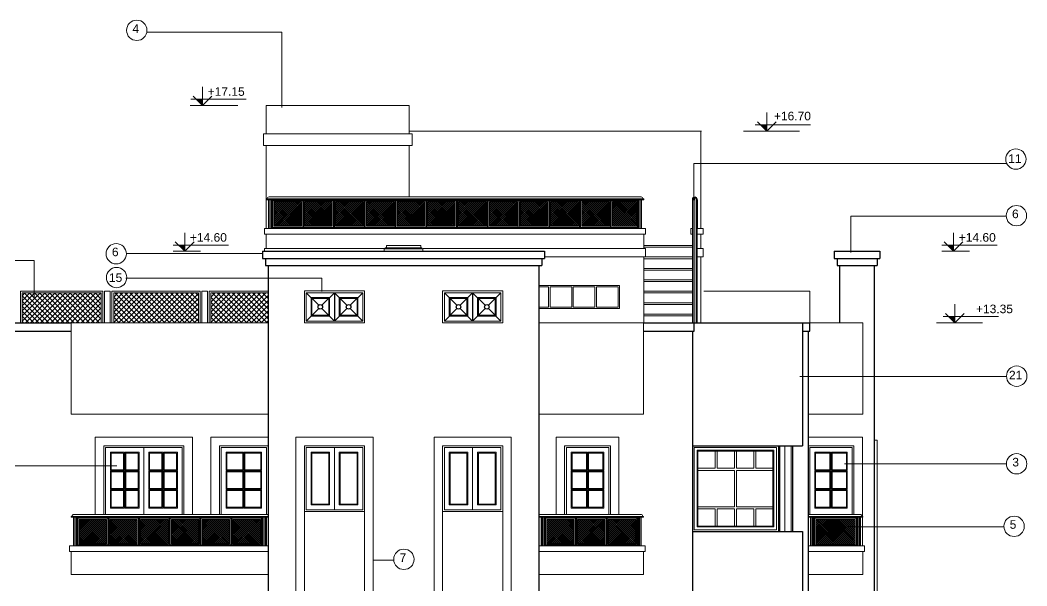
# Model space of a CAD drawing. Header units: millimetres. Extents: x 1578 to 2210, y 899 to 1032.
# Drawn here: x 1624.3 to 1641.89, y 953.69 to 963.58 of the extents above; entities that cross this region are included whole.
import ezdxf

# ---------------------------------------------------------------- set-up
doc = ezdxf.new("R2010")
doc.units = ezdxf.units.MM
doc.linetypes.add('HIDDEN2', pattern=[4.7625, 3.175, -1.5875])
for name, color, linetype, lineweight in [('CARPINTERIA', 7, 'Continuous', 18), ('COTAS', 7, 'Continuous', 15), ('ESTRUCTURA', 3, 'Continuous', 30), ('MUROS', 1, 'Continuous', 30), ('PISOS', 9, 'Continuous', 9), ('SANITARIOS', 7, 'Continuous', 20), ('TECHOS', 7, 'HIDDEN2', 15), ('TRAMAS', 7, 'Continuous', 15), ('UMBRALES', 7, 'Continuous', 18)]:
    doc.layers.add(name, color=color, linetype=linetype, lineweight=lineweight)
doc.styles.add('STYLE1', font='ARIAL.TTF')

msp = doc.modelspace()

# ---------------------------------------------------------------- hatches: boundary and pattern name
at = {"layer": 'COTAS', "ltscale": 0.05}
for points in [[(1627.481, 962.201), (1627.373, 962.201), (1627.481, 962.092)], [(1637.344, 961.751), (1637.235, 961.751), (1637.344, 961.642)], [(1627.171, 959.651), (1627.062, 959.651), (1627.171, 959.542)], [(1640.607, 959.651), (1640.498, 959.651), (1640.607, 959.542)], [(1640.631, 958.401), (1640.522, 958.401), (1640.631, 958.292)]]:
    msp.add_hatch(color=256, dxfattribs=at).paths.add_polyline_path(points)
at = {"layer": 'PISOS', "ltscale": 0.1}
h = msp.add_hatch(dxfattribs=at)
h.set_pattern_fill('ANSI37', color=256, scale=0.2, style=0)
h.set_pattern_definition([(45, (1646.869527, 884.043345), (-0.0176776695, 0.0176776695), []), (135, (1646.869527, 884.043345), (-0.0176776695, -0.0176776695), [])])
h.paths.add_polyline_path([(1628.733, 959.979), (1629.213, 959.979), (1629.213, 960.404), (1628.733, 960.404)])
h = msp.add_hatch(dxfattribs=at)
h.set_pattern_fill('ANSI37', color=256, scale=0.2, style=0)
h.set_pattern_definition([(45, (1647.407027, 884.043345), (-0.0176776695, 0.0176776695), []), (135, (1647.407027, 884.043345), (-0.0176776695, -0.0176776695), [])])
h.paths.add_polyline_path([(1629.27, 959.979), (1629.75, 959.979), (1629.75, 960.404), (1629.27, 960.404)])
h = msp.add_hatch(dxfattribs=at)
h.set_pattern_fill('ANSI37', color=256, scale=0.2, style=0)
h.set_pattern_definition([(45, (1647.944527, 884.043345), (-0.0176776695, 0.0176776695), []), (135, (1647.944527, 884.043345), (-0.0176776695, -0.0176776695), [])])
h.paths.add_polyline_path([(1629.808, 959.979), (1630.288, 959.979), (1630.288, 960.404), (1629.808, 960.404)])
h = msp.add_hatch(dxfattribs=at)
h.set_pattern_fill('ANSI37', color=256, scale=0.2, style=0)
h.set_pattern_definition([(45, (1648.482027, 884.043345), (-0.0176776695, 0.0176776695), []), (135, (1648.482027, 884.043345), (-0.0176776695, -0.0176776695), [])])
h.paths.add_polyline_path([(1630.345, 959.979), (1630.825, 959.979), (1630.825, 960.404), (1630.345, 960.404)])
h = msp.add_hatch(dxfattribs=at)
h.set_pattern_fill('ANSI37', color=256, scale=0.2, style=0)
h.set_pattern_definition([(45, (1649.019527, 884.043345), (-0.0176776695, 0.0176776695), []), (135, (1649.019527, 884.043345), (-0.0176776695, -0.0176776695), [])])
h.paths.add_polyline_path([(1630.883, 959.979), (1631.363, 959.979), (1631.363, 960.404), (1630.883, 960.404)])
h = msp.add_hatch(dxfattribs=at)
h.set_pattern_fill('ANSI37', color=256, scale=0.2, style=0)
h.set_pattern_definition([(45, (1649.557027, 884.043345), (-0.0176776695, 0.0176776695), []), (135, (1649.557027, 884.043345), (-0.0176776695, -0.0176776695), [])])
h.paths.add_polyline_path([(1631.42, 959.979), (1631.9, 959.979), (1631.9, 960.404), (1631.42, 960.404)])
h = msp.add_hatch(dxfattribs=at)
h.set_pattern_fill('ANSI37', color=256, scale=0.2, style=0)
h.set_pattern_definition([(45, (1650.094527, 884.043345), (-0.0176776695, 0.0176776695), []), (135, (1650.094527, 884.043345), (-0.0176776695, -0.0176776695), [])])
h.paths.add_polyline_path([(1631.958, 959.979), (1632.438, 959.979), (1632.438, 960.404), (1631.958, 960.404)])
h = msp.add_hatch(dxfattribs=at)
h.set_pattern_fill('ANSI37', color=256, scale=0.2, style=0)
h.set_pattern_definition([(45, (1650.632027, 884.043345), (-0.0176776695, 0.0176776695), []), (135, (1650.632027, 884.043345), (-0.0176776695, -0.0176776695), [])])
h.paths.add_polyline_path([(1632.495, 959.979), (1632.975, 959.979), (1632.975, 960.404), (1632.495, 960.404)])
h = msp.add_hatch(dxfattribs=at)
h.set_pattern_fill('ANSI37', color=256, scale=0.2, style=0)
h.set_pattern_definition([(45, (1651.169527, 884.043345), (-0.0176776695, 0.0176776695), []), (135, (1651.169527, 884.043345), (-0.0176776695, -0.0176776695), [])])
h.paths.add_polyline_path([(1633.033, 959.979), (1633.513, 959.979), (1633.513, 960.404), (1633.033, 960.404)])
h = msp.add_hatch(dxfattribs=at)
h.set_pattern_fill('ANSI37', color=256, scale=0.2, style=0)
h.set_pattern_definition([(45, (1651.707027, 884.043345), (-0.0176776695, 0.0176776695), []), (135, (1651.707027, 884.043345), (-0.0176776695, -0.0176776695), [])])
h.paths.add_polyline_path([(1633.57, 959.979), (1634.05, 959.979), (1634.05, 960.404), (1633.57, 960.404)])
h = msp.add_hatch(dxfattribs=at)
h.set_pattern_fill('ANSI37', color=256, scale=0.2, style=0)
h.set_pattern_definition([(45, (1652.244527, 884.043345), (-0.0176776695, 0.0176776695), []), (135, (1652.244527, 884.043345), (-0.0176776695, -0.0176776695), [])])
h.paths.add_polyline_path([(1634.108, 959.979), (1634.588, 959.979), (1634.588, 960.404), (1634.108, 960.404)])
at = {"layer": 'PISOS', "ltscale": 0.05}
h = msp.add_hatch(dxfattribs=at)
h.set_pattern_fill('ANSI37', color=256, scale=0.2, style=0)
h.set_pattern_definition([(45, (1558.49981, 869.716308), (-0.0176776695, 0.0176776695), []), (135, (1558.49981, 869.716308), (-0.0176776695, -0.0176776695), [])])
h.paths.add_polyline_path([(1634.645, 959.979), (1635.058, 959.979), (1635.058, 960.404), (1634.645, 960.404)])
at = {"layer": 'PISOS', "ltscale": 0.1}
h = msp.add_hatch(dxfattribs=at)
h.set_pattern_fill('ANSI37', color=256, scale=0.2, style=0)
h.set_pattern_definition([(135, (1607.668312, 878.493345), (0.0176776695, 0.0176776695), []), (45, (1607.668312, 878.493345), (0.0176776695, -0.0176776695), [])])
h.paths.add_polyline_path([(1625.805, 954.854), (1625.325, 954.854), (1625.325, 954.429), (1625.805, 954.429)])
h = msp.add_hatch(dxfattribs=at)
h.set_pattern_fill('ANSI37', color=256, scale=0.2, style=0)
h.set_pattern_definition([(135, (1608.205812, 878.493345), (0.0176776695, 0.0176776695), []), (45, (1608.205812, 878.493345), (0.0176776695, -0.0176776695), [])])
h.paths.add_polyline_path([(1626.343, 954.854), (1625.863, 954.854), (1625.863, 954.429), (1626.343, 954.429)])
h = msp.add_hatch(dxfattribs=at)
h.set_pattern_fill('ANSI37', color=256, scale=0.2, style=0)
h.set_pattern_definition([(135, (1608.743312, 878.493345), (0.0176776695, 0.0176776695), []), (45, (1608.743312, 878.493345), (0.0176776695, -0.0176776695), [])])
h.paths.add_polyline_path([(1626.88, 954.854), (1626.4, 954.854), (1626.4, 954.429), (1626.88, 954.429)])
h = msp.add_hatch(dxfattribs=at)
h.set_pattern_fill('ANSI37', color=256, scale=0.2, style=0)
h.set_pattern_definition([(135, (1609.280812, 878.493345), (0.0176776695, 0.0176776695), []), (45, (1609.280812, 878.493345), (0.0176776695, -0.0176776695), [])])
h.paths.add_polyline_path([(1627.418, 954.854), (1626.938, 954.854), (1626.938, 954.429), (1627.418, 954.429)])
h = msp.add_hatch(dxfattribs=at)
h.set_pattern_fill('ANSI37', color=256, scale=0.2, style=0)
h.set_pattern_definition([(135, (1609.818312, 878.493345), (0.0176776695, 0.0176776695), []), (45, (1609.818312, 878.493345), (0.0176776695, -0.0176776695), [])])
h.paths.add_polyline_path([(1627.955, 954.854), (1627.475, 954.854), (1627.475, 954.429), (1627.955, 954.429)])
h = msp.add_hatch(dxfattribs=at)
h.set_pattern_fill('ANSI37', color=256, scale=0.2, style=0)
h.set_pattern_definition([(135, (1610.355812, 878.493345), (0.0176776695, 0.0176776695), []), (45, (1610.355812, 878.493345), (0.0176776695, -0.0176776695), [])])
h.paths.add_polyline_path([(1628.493, 954.854), (1628.013, 954.854), (1628.013, 954.429), (1628.493, 954.429)])
h = msp.add_hatch(dxfattribs=at)
h.set_pattern_fill('ANSI37', color=256, scale=0.2, style=0)
h.set_pattern_definition([(45, (1651.634527, 878.493345), (-0.0176776695, 0.0176776695), []), (135, (1651.634527, 878.493345), (-0.0176776695, -0.0176776695), [])])
h.paths.add_polyline_path([(1633.498, 954.429), (1633.978, 954.429), (1633.978, 954.854), (1633.498, 954.854)])
h = msp.add_hatch(dxfattribs=at)
h.set_pattern_fill('ANSI37', color=256, scale=0.2, style=0)
h.set_pattern_definition([(45, (1652.172027, 878.493345), (-0.0176776695, 0.0176776695), []), (135, (1652.172027, 878.493345), (-0.0176776695, -0.0176776695), [])])
h.paths.add_polyline_path([(1634.035, 954.429), (1634.515, 954.429), (1634.515, 954.854), (1634.035, 954.854)])
h = msp.add_hatch(dxfattribs=at)
h.set_pattern_fill('ANSI37', color=256, scale=0.2, style=0)
h.set_pattern_definition([(45, (1652.709527, 878.493345), (-0.0176776695, 0.0176776695), []), (135, (1652.709527, 878.493345), (-0.0176776695, -0.0176776695), [])])
h.paths.add_polyline_path([(1634.573, 954.429), (1635.053, 954.429), (1635.053, 954.854), (1634.573, 954.854)])
h = msp.add_hatch(dxfattribs=at)
h.set_pattern_fill('ANSI37', color=256, scale=0.2, style=0)
h.set_pattern_definition([(45, (1651.634527, 872.893345), (-0.0176776695, 0.0176776695), []), (135, (1651.634527, 872.893345), (-0.0176776695, -0.0176776695), [])])
h.paths.add_polyline_path([(1638.883, 954.429), (1638.883, 954.854), (1638.203, 954.854), (1638.203, 954.429)])

# ---------------------------------------------------------------- linework, layer by layer
at = {"layer": 'CARPINTERIA', "ltscale": 0.05}
for p, q in [((1636.043, 959.642), (1635.195, 959.642)), ((1636.043, 959.612), (1635.195, 959.612)), ((1636.045, 959.412), (1635.195, 959.412)), ((1636.045, 959.442), (1635.225, 959.442)), ((1636.043, 959.242), (1635.195, 959.242)), ((1636.043, 959.212), (1635.195, 959.212)), ((1636.043, 959.042), (1635.195, 959.042)), ((1636.043, 959.012), (1635.195, 959.012)), ((1636.043, 958.842), (1635.195, 958.842)), ((1636.043, 958.812), (1635.195, 958.812)), ((1636.043, 958.642), (1635.195, 958.642)), ((1636.043, 958.612), (1635.195, 958.612)), ((1636.043, 958.442), (1635.195, 958.442)), ((1636.043, 958.412), (1635.195, 958.412))]:
    msp.add_line(p, q, dxfattribs=at)
at = {"layer": 'CARPINTERIA', "ltscale": 0.1}
for p, q in [((1629.293, 958.817), (1629.293, 958.322)), ((1629.293, 958.817), (1630.283, 958.817)), ((1630.283, 958.817), (1630.283, 958.322)), ((1631.708, 958.817), (1631.708, 958.322)), ((1631.708, 958.817), (1632.698, 958.817)), ((1632.698, 958.817), (1632.698, 958.322)), ((1633.36, 958.917), (1633.53, 958.917)), ((1633.53, 958.917), (1633.53, 958.567)), ((1633.555, 958.917), (1633.935, 958.917)), ((1633.555, 958.917), (1633.555, 958.567)), ((1633.935, 958.917), (1633.935, 958.567)), ((1633.96, 958.917), (1634.34, 958.917)), ((1633.96, 958.917), (1633.96, 958.567)), ((1634.34, 958.567), (1634.34, 958.917)), ((1634.365, 958.917), (1634.745, 958.917)), ((1634.365, 958.567), (1634.365, 958.917)), ((1634.745, 958.567), (1634.745, 958.917)), ((1629.393, 958.717), (1629.393, 958.422)), ((1629.393, 958.717), (1629.688, 958.717)), ((1629.688, 958.717), (1629.688, 958.422)), ((1629.888, 958.717), (1629.888, 958.422)), ((1629.888, 958.717), (1630.183, 958.717)), ((1630.183, 958.717), (1630.183, 958.422)), ((1631.808, 958.717), (1632.103, 958.717)), ((1631.808, 958.717), (1631.808, 958.422)), ((1632.103, 958.717), (1632.103, 958.422)), ((1632.303, 958.717), (1632.303, 958.422)), ((1632.303, 958.717), (1632.598, 958.717)), ((1632.598, 958.717), (1632.598, 958.422)), ((1633.36, 958.567), (1633.53, 958.567)), ((1633.555, 958.567), (1633.935, 958.567)), ((1633.96, 958.567), (1634.34, 958.567)), ((1634.365, 958.567), (1634.745, 958.567)), ((1629.293, 958.322), (1630.283, 958.322)), ((1629.393, 958.422), (1629.688, 958.422)), ((1629.888, 958.422), (1630.183, 958.422)), ((1631.708, 958.322), (1632.698, 958.322)), ((1631.808, 958.422), (1632.103, 958.422)), ((1632.303, 958.422), (1632.598, 958.422)), ((1625.788, 956.112), (1627.128, 956.112)), ((1625.788, 956.112), (1625.788, 954.942)), ((1625.888, 956.012), (1625.888, 955.722)), ((1625.888, 956.012), (1626.104, 956.012)), ((1626.104, 956.012), (1626.104, 955.722)), ((1626.141, 956.012), (1626.358, 956.012)), ((1626.141, 956.012), (1626.141, 955.722)), ((1626.358, 956.012), (1626.358, 955.722)), ((1626.558, 956.012), (1626.774, 956.012)), ((1626.558, 956.012), (1626.558, 955.722)), ((1626.774, 956.012), (1626.774, 955.722)), ((1626.811, 956.012), (1626.811, 955.722)), ((1626.811, 956.012), (1627.028, 956.012)), ((1627.028, 956.012), (1627.028, 955.722)), ((1627.128, 956.112), (1627.128, 954.942)), ((1627.81, 956.112), (1627.81, 954.942)), ((1627.81, 956.112), (1628.6, 956.112)), ((1627.91, 956.012), (1628.186, 956.012)), ((1627.91, 956.012), (1627.91, 955.722)), ((1628.186, 956.012), (1628.186, 955.722)), ((1628.224, 956.012), (1628.224, 955.722)), ((1628.224, 956.012), (1628.5, 956.012)), ((1628.5, 956.012), (1628.5, 955.722)), ((1628.6, 956.112), (1628.6, 954.942)), ((1629.293, 956.112), (1629.293, 955.022)), ((1629.293, 956.112), (1630.283, 956.112)), ((1629.393, 956.012), (1629.393, 955.122)), ((1629.393, 956.012), (1629.688, 956.012)), ((1629.688, 956.012), (1629.688, 955.122)), ((1629.888, 956.012), (1629.888, 955.122)), ((1629.888, 956.012), (1630.183, 956.012)), ((1630.183, 956.012), (1630.183, 955.122)), ((1630.283, 956.112), (1630.283, 955.022)), ((1631.708, 956.112), (1631.708, 955.022)), ((1631.708, 956.112), (1632.698, 956.112)), ((1631.808, 956.012), (1631.808, 955.122)), ((1631.808, 956.012), (1632.103, 956.012)), ((1632.103, 956.012), (1632.103, 955.122)), ((1632.303, 956.012), (1632.303, 955.122)), ((1632.303, 956.012), (1632.598, 956.012)), ((1632.598, 956.012), (1632.598, 955.122)), ((1632.698, 956.112), (1632.698, 955.022)), ((1633.84, 956.112), (1634.58, 956.112)), ((1633.84, 956.112), (1633.84, 954.942)), ((1633.94, 956.012), (1634.191, 956.012)), ((1633.94, 956.012), (1633.94, 955.722)), ((1634.191, 956.012), (1634.191, 955.722)), ((1634.229, 956.012), (1634.48, 956.012)), ((1634.229, 956.012), (1634.229, 955.722)), ((1634.48, 956.012), (1634.48, 955.722)), ((1634.58, 956.112), (1634.58, 954.942)), ((1636.075, 956.112), (1636.075, 954.672)), ((1636.075, 956.112), (1637.515, 956.112)), ((1636.14, 956.047), (1636.14, 954.737)), ((1636.14, 956.047), (1637.45, 956.047)), ((1636.44, 956.047), (1636.44, 955.747)), ((1636.477, 956.047), (1636.477, 955.747)), ((1636.777, 956.047), (1636.777, 955.747)), ((1636.814, 956.047), (1636.814, 955.747)), ((1637.114, 956.047), (1637.114, 955.747)), ((1637.15, 956.047), (1637.15, 955.747)), ((1637.45, 956.047), (1637.45, 954.737)), ((1637.515, 956.112), (1637.515, 954.672)), ((1638.095, 956.112), (1638.835, 956.112)), ((1638.095, 956.112), (1638.095, 954.942)), ((1638.195, 956.012), (1638.195, 955.722)), ((1638.195, 956.012), (1638.446, 956.012)), ((1638.446, 956.012), (1638.446, 955.722)), ((1638.484, 956.012), (1638.735, 956.012)), ((1638.484, 956.012), (1638.484, 955.722)), ((1638.735, 956.012), (1638.735, 955.722)), ((1638.835, 956.112), (1638.835, 954.942)), ((1625.888, 955.722), (1626.104, 955.722)), ((1625.888, 955.684), (1625.888, 955.394)), ((1625.888, 955.684), (1626.104, 955.684)), ((1626.104, 955.684), (1626.104, 955.394)), ((1626.141, 955.722), (1626.358, 955.722)), ((1626.141, 955.684), (1626.358, 955.684)), ((1626.141, 955.684), (1626.141, 955.394)), ((1626.358, 955.684), (1626.358, 955.394)), ((1626.558, 955.722), (1626.774, 955.722)), ((1626.558, 955.684), (1626.558, 955.394)), ((1626.558, 955.684), (1626.774, 955.684)), ((1626.774, 955.684), (1626.774, 955.394)), ((1626.811, 955.722), (1627.028, 955.722)), ((1626.811, 955.684), (1626.811, 955.394)), ((1626.811, 955.684), (1627.028, 955.684)), ((1627.028, 955.684), (1627.028, 955.394)), ((1627.895, 955.684), (1628.186, 955.684)), ((1627.91, 955.722), (1628.186, 955.722)), ((1627.91, 955.684), (1627.91, 955.394)), ((1628.186, 955.684), (1628.186, 955.394)), ((1628.224, 955.722), (1628.5, 955.722)), ((1628.224, 955.684), (1628.224, 955.394)), ((1628.224, 955.684), (1628.5, 955.684)), ((1628.5, 955.684), (1628.5, 955.394)), ((1633.925, 955.684), (1634.191, 955.684)), ((1633.94, 955.722), (1634.191, 955.722)), ((1633.94, 955.684), (1633.94, 955.394)), ((1634.191, 955.684), (1634.191, 955.394)), ((1634.229, 955.722), (1634.48, 955.722)), ((1634.229, 955.684), (1634.48, 955.684)), ((1634.229, 955.684), (1634.229, 955.394)), ((1634.48, 955.684), (1634.48, 955.394)), ((1636.14, 955.747), (1636.44, 955.747)), ((1636.14, 955.71), (1636.777, 955.71)), ((1636.477, 955.747), (1636.777, 955.747)), ((1636.777, 955.71), (1636.777, 955.073)), ((1636.814, 955.747), (1637.114, 955.747)), ((1636.814, 955.71), (1636.814, 955.073)), ((1636.814, 955.71), (1637.45, 955.71)), ((1637.15, 955.747), (1637.45, 955.747)), ((1638.18, 955.684), (1638.446, 955.684)), ((1638.195, 955.722), (1638.446, 955.722)), ((1638.195, 955.684), (1638.195, 955.394)), ((1638.446, 955.684), (1638.446, 955.394)), ((1638.484, 955.722), (1638.735, 955.722)), ((1638.484, 955.684), (1638.735, 955.684)), ((1638.484, 955.684), (1638.484, 955.394)), ((1638.735, 955.684), (1638.735, 955.394)), ((1625.888, 955.394), (1626.104, 955.394)), ((1625.888, 955.357), (1625.888, 955.067)), ((1625.888, 955.357), (1626.104, 955.357)), ((1626.104, 955.357), (1626.104, 955.067)), ((1626.141, 955.394), (1626.358, 955.394)), ((1626.141, 955.357), (1626.358, 955.357)), ((1626.141, 955.357), (1626.141, 955.067)), ((1626.358, 955.357), (1626.358, 955.067)), ((1626.558, 955.394), (1626.774, 955.394)), ((1626.558, 955.357), (1626.774, 955.357)), ((1626.558, 955.357), (1626.558, 955.067)), ((1626.774, 955.357), (1626.774, 955.067)), ((1626.811, 955.394), (1627.028, 955.394)), ((1626.811, 955.357), (1626.811, 955.067)), ((1626.811, 955.357), (1627.028, 955.357)), ((1627.028, 955.357), (1627.028, 955.067)), ((1627.91, 955.394), (1628.186, 955.394)), ((1627.91, 955.357), (1628.186, 955.357)), ((1627.91, 955.357), (1627.91, 955.067)), ((1628.186, 955.357), (1628.186, 955.067)), ((1628.224, 955.394), (1628.5, 955.394)), ((1628.224, 955.357), (1628.224, 955.067)), ((1628.224, 955.357), (1628.5, 955.357)), ((1628.5, 955.357), (1628.5, 955.067)), ((1633.94, 955.394), (1634.191, 955.394)), ((1633.94, 955.357), (1633.94, 955.067)), ((1633.94, 955.357), (1634.191, 955.357)), ((1634.191, 955.357), (1634.191, 955.067)), ((1634.229, 955.394), (1634.48, 955.394)), ((1634.229, 955.357), (1634.48, 955.357)), ((1634.229, 955.357), (1634.229, 955.067)), ((1634.48, 955.357), (1634.48, 955.067)), ((1638.195, 955.394), (1638.446, 955.394)), ((1638.195, 955.357), (1638.446, 955.357)), ((1638.195, 955.357), (1638.195, 955.067)), ((1638.446, 955.357), (1638.446, 955.067)), ((1638.484, 955.394), (1638.735, 955.394)), ((1638.484, 955.357), (1638.735, 955.357)), ((1638.484, 955.357), (1638.484, 955.067)), ((1638.735, 955.357), (1638.735, 955.067)), ((1629.393, 955.122), (1629.688, 955.122)), ((1629.888, 955.122), (1630.183, 955.122)), ((1631.808, 955.122), (1632.103, 955.122)), ((1632.303, 955.122), (1632.598, 955.122)), ((1625.888, 955.067), (1626.104, 955.067)), ((1626.141, 955.067), (1626.358, 955.067)), ((1626.558, 955.067), (1626.774, 955.067)), ((1626.811, 955.067), (1627.028, 955.067)), ((1627.91, 955.067), (1628.186, 955.067)), ((1628.224, 955.067), (1628.5, 955.067)), ((1629.293, 955.022), (1630.283, 955.022)), ((1631.708, 955.022), (1632.698, 955.022)), ((1633.94, 955.067), (1634.191, 955.067)), ((1634.229, 955.067), (1634.48, 955.067)), ((1636.14, 955.073), (1636.777, 955.073)), ((1636.14, 955.037), (1636.44, 955.037)), ((1636.44, 955.037), (1636.44, 954.737)), ((1636.477, 955.037), (1636.477, 954.737)), ((1636.477, 955.037), (1636.777, 955.037)), ((1636.777, 955.037), (1636.777, 954.737)), ((1636.814, 955.073), (1637.45, 955.073)), ((1636.814, 955.037), (1636.814, 954.737)), ((1636.814, 955.037), (1637.114, 955.037)), ((1637.114, 955.037), (1637.114, 954.737)), ((1637.15, 955.037), (1637.45, 955.037)), ((1637.15, 955.037), (1637.15, 954.737)), ((1638.195, 955.067), (1638.446, 955.067)), ((1638.484, 955.067), (1638.735, 955.067)), ((1627.81, 954.892), (1627.81, 954.874)), ((1628.6, 954.892), (1628.6, 954.392)), ((1636.075, 954.672), (1637.515, 954.672)), ((1636.14, 954.737), (1637.45, 954.737))]:
    msp.add_line(p, q, dxfattribs=at)
at = {"layer": 'COTAS', "ltscale": 0.05}
for p, q in [((1628.87, 963.371), (1626.508, 963.371)), ((1628.87, 962.057), (1628.87, 963.371)), ((1627.318, 962.255), (1627.481, 962.092)), ((1627.481, 962.092), (1627.645, 962.255)), ((1628.097, 962.092), (1627.266, 962.092)), ((1637.18, 961.805), (1637.344, 961.642)), ((1637.344, 961.642), (1637.507, 961.805)), ((1636.937, 961.642), (1637.914, 961.642)), ((1636.07, 961.075), (1641.536, 961.075)), ((1636.07, 960.436), (1636.07, 961.075)), ((1638.809, 960.158), (1641.527, 960.158)), ((1638.809, 959.519), (1638.809, 960.158)), ((1627.007, 959.705), (1627.171, 959.542)), ((1627.171, 959.542), (1627.334, 959.705)), ((1640.443, 959.705), (1640.607, 959.542)), ((1640.607, 959.542), (1640.77, 959.705)), ((1624.542, 959.379), (1621.645, 959.379)), ((1624.542, 958.722), (1624.542, 959.379)), ((1628.523, 959.503), (1626.155, 959.503)), ((1626.143, 959.069), (1629.565, 959.069)), ((1629.565, 959.069), (1629.565, 958.84)), ((1640.308, 958.292), (1641.11, 958.292)), ((1640.467, 958.455), (1640.631, 958.292)), ((1640.631, 958.292), (1640.795, 958.455)), ((1637.921, 957.353), (1641.532, 957.355)), ((1638.703, 955.827), (1641.531, 955.827)), ((1621.643, 955.793), (1625.983, 955.793)), ((1638.738, 954.726), (1641.486, 954.726)), ((1630.463, 954.144), (1630.817, 954.144))]:
    msp.add_line(p, q, dxfattribs=at)
at = {"layer": 'COTAS', "ltscale": 0.1}
for p, q in [((1627.481, 962.092), (1627.481, 962.416)), ((1627.278, 962.201), (1628.244, 962.201)), ((1637.344, 961.642), (1637.344, 961.966)), ((1637.141, 961.751), (1638.107, 961.751)), ((1627.171, 959.542), (1627.171, 959.866)), ((1640.607, 959.542), (1640.607, 959.866)), ((1626.967, 959.651), (1627.934, 959.651)), ((1626.967, 959.542), (1627.447, 959.542)), ((1640.404, 959.651), (1641.37, 959.651)), ((1640.404, 959.542), (1640.883, 959.542)), ((1640.631, 958.292), (1640.631, 958.616)), ((1640.428, 958.401), (1641.394, 958.401))]:
    msp.add_line(p, q, dxfattribs=at)
at = {"layer": 'COTAS', "ltscale": 0.05}
for centre in [(1626.333, 963.404), (1641.696, 961.153), (1641.705, 960.164), (1625.974, 959.498), (1625.981, 959.082), (1641.71, 957.358), (1641.709, 955.826), (1641.664, 954.733), (1631.002, 954.156)]:
    msp.add_circle(centre, 0.178, dxfattribs=at)
at = {"layer": 'ESTRUCTURA', "ltscale": 0.1}
for p, q in [((1628.53, 959.542), (1633.46, 959.542)), ((1628.53, 959.542), (1628.53, 959.417)), ((1633.46, 959.542), (1633.46, 959.417)), ((1638.52, 959.542), (1638.52, 959.417)), ((1638.52, 959.542), (1639.32, 959.542)), ((1639.32, 959.542), (1639.32, 959.417)), ((1628.53, 959.417), (1633.46, 959.417)), ((1628.58, 959.417), (1628.58, 959.292)), ((1633.41, 959.417), (1633.41, 959.292)), ((1638.52, 959.417), (1639.32, 959.417)), ((1638.57, 959.417), (1638.57, 959.292)), ((1639.27, 959.417), (1639.27, 959.292)), ((1628.58, 959.292), (1633.41, 959.292)), ((1628.63, 959.292), (1628.63, 948.292)), ((1633.36, 959.292), (1633.36, 948.292)), ((1638.57, 959.292), (1639.27, 959.292)), ((1638.62, 958.292), (1638.62, 959.292)), ((1639.22, 959.292), (1639.22, 948.292)), ((1636.075, 958.292), (1637.965, 958.292)), ((1637.965, 958.292), (1637.965, 956.142)), ((1636.045, 956.142), (1637.965, 956.142)), ((1636.045, 954.642), (1637.965, 954.642)), ((1637.965, 954.642), (1637.965, 953.342))]:
    msp.add_line(p, q, dxfattribs=at)
at = {"layer": 'MUROS', "ltscale": 0.1}
for p, q in [((1629.293, 958.817), (1629.512, 958.597)), ((1629.568, 958.597), (1629.788, 958.817)), ((1629.788, 958.817), (1629.788, 958.322)), ((1629.788, 958.817), (1630.007, 958.597)), ((1630.063, 958.597), (1630.283, 958.817)), ((1631.708, 958.817), (1631.927, 958.597)), ((1631.983, 958.597), (1632.203, 958.817)), ((1632.203, 958.817), (1632.203, 958.322)), ((1632.203, 958.817), (1632.422, 958.597)), ((1632.478, 958.597), (1632.698, 958.817)), ((1629.293, 958.322), (1629.512, 958.541)), ((1629.568, 958.541), (1629.788, 958.322)), ((1629.788, 958.322), (1630.007, 958.541)), ((1630.063, 958.541), (1630.283, 958.322)), ((1631.708, 958.322), (1631.927, 958.541)), ((1631.983, 958.541), (1632.203, 958.322)), ((1632.203, 958.322), (1632.422, 958.541)), ((1632.478, 958.541), (1632.698, 958.322)), ((1623.97, 958.292), (1625.188, 958.292)), ((1623.97, 958.142), (1625.188, 958.142))]:
    msp.add_line(p, q, dxfattribs=at)
at = {"layer": 'MUROS'}
for p, q in [((1635.19, 958.292), (1636.075, 958.292)), ((1636.075, 958.142), (1636.075, 958.292)), ((1637.965, 958.292), (1638.095, 958.292)), ((1638.095, 958.142), (1638.095, 958.292)), ((1635.19, 958.142), (1636.075, 958.142)), ((1636.045, 958.142), (1636.045, 948.292)), ((1637.965, 958.142), (1638.095, 958.142)), ((1638.065, 958.142), (1638.065, 948.292)), ((1637.545, 956.142), (1637.545, 954.642)), ((1637.795, 956.142), (1637.795, 954.642))]:
    msp.add_line(p, q, dxfattribs=at)
at = {"layer": 'MUROS', "ltscale": 0.1}
for centre in [(1629.54, 958.569), (1630.035, 958.569), (1631.955, 958.569), (1632.45, 958.569)]:
    msp.add_circle(centre, 0.0397, dxfattribs=at)
at = {"layer": 'PISOS'}
for p, q in [((1628.644, 960.442), (1628.644, 959.942)), ((1628.665, 960.442), (1628.665, 959.942)), ((1628.686, 960.442), (1628.686, 959.942)), ((1635.104, 960.442), (1635.104, 959.942)), ((1635.125, 960.442), (1635.125, 959.942)), ((1635.146, 960.442), (1635.146, 959.942)), ((1625.236, 954.892), (1625.236, 954.392)), ((1625.258, 954.892), (1625.258, 954.392)), ((1625.279, 954.892), (1625.279, 954.392)), ((1628.539, 954.892), (1628.539, 954.392)), ((1628.56, 954.892), (1628.56, 954.392)), ((1628.581, 954.892), (1628.581, 954.392)), ((1633.409, 954.892), (1633.409, 954.392)), ((1633.43, 954.892), (1633.43, 954.392)), ((1633.451, 954.892), (1633.451, 954.392)), ((1635.099, 954.892), (1635.099, 954.392)), ((1635.12, 954.892), (1635.12, 954.392)), ((1635.141, 954.892), (1635.141, 954.392)), ((1638.114, 954.892), (1638.114, 954.392)), ((1638.135, 954.892), (1638.135, 954.392)), ((1638.156, 954.892), (1638.156, 954.392)), ((1638.929, 954.892), (1638.929, 954.392)), ((1638.95, 954.892), (1638.95, 954.392)), ((1638.971, 954.892), (1638.971, 954.392))]:
    msp.add_line(p, q, dxfattribs=at)
at = {"layer": 'PISOS', "ltscale": 0.1}
for p, q in [((1637.569, 956.142), (1637.569, 954.642)), ((1637.656, 956.142), (1637.656, 954.642)), ((1637.771, 956.142), (1637.771, 954.642)), ((1627.78, 954.892), (1627.78, 954.874))]:
    msp.add_line(p, q, dxfattribs=at)
at = {"layer": 'SANITARIOS'}
for p, q in [((1628.595, 960.457), (1635.195, 960.457)), ((1628.595, 960.442), (1628.595, 960.457)), ((1628.595, 960.442), (1635.195, 960.442)), ((1628.635, 960.442), (1628.635, 959.942)), ((1628.645, 960.492), (1635.145, 960.492)), ((1628.695, 960.442), (1628.695, 959.942)), ((1635.095, 960.442), (1635.095, 959.942)), ((1635.155, 960.442), (1635.155, 959.942)), ((1635.195, 960.442), (1635.195, 960.457)), ((1628.63, 954.942), (1625.238, 954.942)), ((1633.36, 954.942), (1635.14, 954.942)), ((1638.065, 954.942), (1638.97, 954.942)), ((1628.63, 954.907), (1625.188, 954.907)), ((1625.188, 954.892), (1625.188, 954.907)), ((1628.63, 954.892), (1625.188, 954.892)), ((1625.228, 954.892), (1625.228, 954.392)), ((1625.288, 954.892), (1625.288, 954.392)), ((1628.53, 954.892), (1628.53, 954.392)), ((1628.59, 954.892), (1628.59, 954.392)), ((1633.36, 954.907), (1635.19, 954.907)), ((1633.36, 954.892), (1635.19, 954.892)), ((1633.4, 954.892), (1633.4, 954.392)), ((1633.46, 954.892), (1633.46, 954.392)), ((1635.09, 954.892), (1635.09, 954.392)), ((1635.15, 954.892), (1635.15, 954.392)), ((1635.19, 954.892), (1635.19, 954.907)), ((1638.065, 954.907), (1639.02, 954.907)), ((1638.065, 954.892), (1639.02, 954.892)), ((1638.105, 954.892), (1638.105, 954.392)), ((1638.165, 954.892), (1638.165, 954.392)), ((1638.92, 954.892), (1638.92, 954.392)), ((1638.98, 954.892), (1638.98, 954.392)), ((1639.02, 954.892), (1639.02, 954.907))]:
    msp.add_line(p, q, dxfattribs=at)
at = {"layer": 'SANITARIOS', "ltscale": 0.05}
for p, q in [((1636.043, 960.457), (1636.043, 958.292)), ((1636.124, 960.457), (1636.124, 958.292)), ((1624.3, 958.842), (1624.3, 958.292)), ((1624.3, 958.842), (1625.74, 958.842)), ((1624.33, 958.812), (1624.33, 958.292)), ((1624.33, 958.812), (1625.71, 958.812)), ((1625.71, 958.812), (1625.71, 958.292)), ((1625.74, 958.842), (1625.74, 958.292)), ((1625.9, 958.842), (1627.44, 958.842)), ((1625.9, 958.842), (1625.9, 958.292)), ((1625.93, 958.812), (1627.41, 958.812)), ((1625.93, 958.812), (1625.93, 958.292)), ((1627.41, 958.812), (1627.41, 958.292)), ((1627.44, 958.842), (1627.44, 958.292)), ((1627.6, 958.842), (1627.6, 958.292)), ((1627.6, 958.842), (1628.63, 958.842)), ((1627.63, 958.812), (1627.63, 958.292)), ((1627.63, 958.812), (1628.63, 958.812))]:
    msp.add_line(p, q, dxfattribs=at)
at = {"layer": 'SANITARIOS'}
for centre, start, end in [((1628.645, 960.457), 90, 180), ((1635.145, 960.457), 0, 90), ((1636.078, 960.457), 90, 180), ((1636.089, 960.457), 0, 90), ((1625.238, 954.907), 90, 180), ((1635.14, 954.907), 0, 90), ((1638.97, 954.907), 0, 90)]:
    msp.add_arc(centre, 0.035, start, end, dxfattribs=at)
at = {"layer": 'TECHOS', "ltscale": 0.1}
msp.add_line((1627.993, 954.874), (1627.979, 954.892), dxfattribs=at)
at = {"layer": 'TRAMAS'}
for p, q in [((1628.733, 960.404), (1628.733, 959.979)), ((1628.733, 960.404), (1629.213, 960.404)), ((1629.213, 960.404), (1629.213, 959.979)), ((1629.27, 960.404), (1629.27, 959.979)), ((1629.27, 960.404), (1629.75, 960.404)), ((1629.75, 960.404), (1629.75, 959.979)), ((1629.808, 960.404), (1629.808, 959.979)), ((1629.808, 960.404), (1630.288, 960.404)), ((1630.288, 960.404), (1630.288, 959.979)), ((1630.345, 960.404), (1630.345, 959.979)), ((1630.345, 960.404), (1630.825, 960.404)), ((1630.825, 960.404), (1630.825, 959.979)), ((1630.883, 960.404), (1630.883, 959.979)), ((1630.883, 960.404), (1631.363, 960.404)), ((1631.363, 960.404), (1631.363, 959.979)), ((1631.42, 960.404), (1631.42, 959.979)), ((1631.42, 960.404), (1631.9, 960.404)), ((1631.9, 960.404), (1631.9, 959.979)), ((1631.958, 960.404), (1631.958, 959.979)), ((1631.958, 960.404), (1632.438, 960.404)), ((1632.438, 960.404), (1632.438, 959.979)), ((1632.495, 960.404), (1632.495, 959.979)), ((1632.495, 960.404), (1632.975, 960.404)), ((1632.975, 960.404), (1632.975, 959.979)), ((1633.033, 960.404), (1633.033, 959.979)), ((1633.033, 960.404), (1633.513, 960.404)), ((1633.513, 960.404), (1633.513, 959.979)), ((1633.57, 960.404), (1633.57, 959.979)), ((1633.57, 960.404), (1634.05, 960.404)), ((1634.05, 960.404), (1634.05, 959.979)), ((1634.108, 960.404), (1634.108, 959.979)), ((1634.108, 960.404), (1634.588, 960.404)), ((1634.588, 960.404), (1634.588, 959.979)), ((1634.645, 960.404), (1634.645, 959.979)), ((1634.645, 960.404), (1635.058, 960.404)), ((1635.058, 960.404), (1635.058, 959.979)), ((1629.213, 959.979), (1628.733, 959.979)), ((1629.75, 959.979), (1629.27, 959.979)), ((1630.288, 959.979), (1629.808, 959.979)), ((1630.825, 959.979), (1630.345, 959.979)), ((1631.363, 959.979), (1630.883, 959.979)), ((1631.9, 959.979), (1631.42, 959.979)), ((1632.438, 959.979), (1631.958, 959.979)), ((1632.975, 959.979), (1632.495, 959.979)), ((1633.513, 959.979), (1633.033, 959.979)), ((1634.05, 959.979), (1633.57, 959.979)), ((1634.588, 959.979), (1634.108, 959.979)), ((1635.058, 959.979), (1634.645, 959.979)), ((1636.125, 956.062), (1636.125, 954.722)), ((1625.325, 954.854), (1625.325, 954.429)), ((1625.805, 954.854), (1625.325, 954.854)), ((1625.805, 954.854), (1625.805, 954.429)), ((1626.343, 954.854), (1625.863, 954.854)), ((1625.863, 954.854), (1625.863, 954.429)), ((1626.343, 954.854), (1626.343, 954.429)), ((1626.4, 954.854), (1626.4, 954.429)), ((1626.88, 954.854), (1626.4, 954.854)), ((1626.88, 954.854), (1626.88, 954.429)), ((1626.938, 954.854), (1626.938, 954.429)), ((1627.418, 954.854), (1626.938, 954.854)), ((1627.418, 954.854), (1627.418, 954.429)), ((1627.955, 954.854), (1627.475, 954.854)), ((1627.475, 954.854), (1627.475, 954.429)), ((1627.955, 954.854), (1627.955, 954.429)), ((1628.013, 954.854), (1628.013, 954.429)), ((1628.493, 954.854), (1628.013, 954.854)), ((1628.493, 954.854), (1628.493, 954.429)), ((1633.498, 954.854), (1633.978, 954.854)), ((1633.498, 954.854), (1633.498, 954.429)), ((1633.978, 954.854), (1633.978, 954.429)), ((1634.035, 954.854), (1634.515, 954.854)), ((1634.035, 954.854), (1634.035, 954.429)), ((1634.515, 954.854), (1634.515, 954.429)), ((1634.573, 954.854), (1634.573, 954.429)), ((1634.573, 954.854), (1635.053, 954.854)), ((1635.053, 954.854), (1635.053, 954.429)), ((1638.203, 954.854), (1638.883, 954.854)), ((1638.203, 954.854), (1638.203, 954.429)), ((1638.883, 954.854), (1638.883, 954.429)), ((1636.125, 954.722), (1637.465, 954.722)), ((1625.325, 954.429), (1625.805, 954.429)), ((1625.863, 954.429), (1626.343, 954.429)), ((1626.4, 954.429), (1626.88, 954.429)), ((1626.938, 954.429), (1627.418, 954.429)), ((1627.475, 954.429), (1627.955, 954.429)), ((1628.013, 954.429), (1628.493, 954.429)), ((1633.978, 954.429), (1633.498, 954.429)), ((1634.515, 954.429), (1634.035, 954.429)), ((1635.053, 954.429), (1634.573, 954.429)), ((1638.883, 954.429), (1638.203, 954.429))]:
    msp.add_line(p, q, dxfattribs=at)
at = {"layer": 'TRAMAS', "ltscale": 0.05}
for p, q in [((1636.054, 960.457), (1636.054, 958.292)), ((1636.084, 960.481), (1636.084, 958.292)), ((1636.114, 960.457), (1636.114, 958.292)), ((1624.33, 958.322), (1624.82, 958.812)), ((1624.33, 958.411), (1624.731, 958.812)), ((1624.33, 958.499), (1624.643, 958.812)), ((1624.33, 958.587), (1624.554, 958.812)), ((1624.33, 958.676), (1624.466, 958.812)), ((1624.33, 958.764), (1624.378, 958.812)), ((1624.887, 958.292), (1624.367, 958.812)), ((1624.388, 958.292), (1624.908, 958.812)), ((1624.975, 958.292), (1624.455, 958.812)), ((1624.476, 958.292), (1624.996, 958.812)), ((1625.064, 958.292), (1624.544, 958.812)), ((1624.565, 958.292), (1625.085, 958.812)), ((1625.152, 958.292), (1624.632, 958.812)), ((1624.653, 958.292), (1625.173, 958.812)), ((1625.24, 958.292), (1624.72, 958.812)), ((1624.742, 958.292), (1625.262, 958.812)), ((1625.329, 958.292), (1624.809, 958.812)), ((1624.83, 958.292), (1625.35, 958.812)), ((1625.417, 958.292), (1624.897, 958.812)), ((1624.918, 958.292), (1625.438, 958.812)), ((1625.506, 958.292), (1624.986, 958.812)), ((1625.007, 958.292), (1625.527, 958.812)), ((1625.594, 958.292), (1625.074, 958.812)), ((1625.095, 958.292), (1625.615, 958.812)), ((1625.682, 958.292), (1625.162, 958.812)), ((1625.183, 958.292), (1625.703, 958.812)), ((1625.71, 958.352), (1625.251, 958.812)), ((1625.71, 958.441), (1625.339, 958.812)), ((1625.71, 958.529), (1625.427, 958.812)), ((1625.71, 958.617), (1625.516, 958.812)), ((1625.71, 958.706), (1625.604, 958.812)), ((1625.71, 958.794), (1625.693, 958.812)), ((1625.93, 958.298), (1626.444, 958.812)), ((1625.93, 958.387), (1626.355, 958.812)), ((1625.93, 958.475), (1626.267, 958.812)), ((1625.93, 958.652), (1626.09, 958.812)), ((1625.93, 958.74), (1626.002, 958.812)), ((1625.93, 958.563), (1626.179, 958.812)), ((1626.468, 958.292), (1625.948, 958.812)), ((1626.012, 958.292), (1626.532, 958.812)), ((1626.556, 958.292), (1626.036, 958.812)), ((1626.101, 958.292), (1626.621, 958.812)), ((1626.645, 958.292), (1626.125, 958.812)), ((1626.189, 958.292), (1626.709, 958.812)), ((1626.733, 958.292), (1626.213, 958.812)), ((1626.277, 958.292), (1626.797, 958.812)), ((1626.821, 958.292), (1626.301, 958.812)), ((1626.366, 958.292), (1626.886, 958.812)), ((1626.91, 958.292), (1626.39, 958.812)), ((1626.454, 958.292), (1626.974, 958.812)), ((1626.998, 958.292), (1626.478, 958.812)), ((1626.543, 958.292), (1627.063, 958.812)), ((1627.087, 958.292), (1626.567, 958.812)), ((1626.631, 958.292), (1627.151, 958.812)), ((1627.175, 958.292), (1626.655, 958.812)), ((1626.719, 958.292), (1627.239, 958.812)), ((1627.263, 958.292), (1626.743, 958.812)), ((1626.808, 958.292), (1627.328, 958.812)), ((1627.352, 958.292), (1626.832, 958.812)), ((1627.41, 958.322), (1626.92, 958.812)), ((1627.41, 958.41), (1627.009, 958.812)), ((1627.41, 958.499), (1627.097, 958.812)), ((1627.41, 958.587), (1627.185, 958.812)), ((1627.41, 958.675), (1627.274, 958.812)), ((1627.41, 958.764), (1627.362, 958.812)), ((1627.63, 958.298), (1628.144, 958.812)), ((1627.63, 958.387), (1628.055, 958.812)), ((1627.63, 958.475), (1627.967, 958.812)), ((1627.63, 958.563), (1627.879, 958.812)), ((1627.63, 958.652), (1627.79, 958.812)), ((1627.63, 958.74), (1627.702, 958.812)), ((1628.168, 958.292), (1627.648, 958.812)), ((1627.712, 958.292), (1628.232, 958.812)), ((1628.256, 958.292), (1627.736, 958.812)), ((1627.801, 958.292), (1628.321, 958.812)), ((1628.345, 958.292), (1627.825, 958.812)), ((1627.889, 958.292), (1628.409, 958.812)), ((1628.433, 958.292), (1627.913, 958.812)), ((1627.977, 958.292), (1628.497, 958.812)), ((1628.521, 958.292), (1628.001, 958.812)), ((1628.066, 958.292), (1628.586, 958.812)), ((1628.61, 958.292), (1628.09, 958.812)), ((1628.63, 958.36), (1628.178, 958.812)), ((1628.63, 958.448), (1628.267, 958.812)), ((1628.63, 958.537), (1628.355, 958.812)), ((1628.63, 958.625), (1628.443, 958.812)), ((1628.63, 958.713), (1628.532, 958.812)), ((1628.63, 958.802), (1628.62, 958.812)), ((1624.798, 958.292), (1624.33, 958.76)), ((1624.71, 958.292), (1624.33, 958.672)), ((1625.272, 958.292), (1625.71, 958.73)), ((1625.36, 958.292), (1625.71, 958.642)), ((1626.379, 958.292), (1625.93, 958.741)), ((1626.291, 958.292), (1625.93, 958.653)), ((1626.896, 958.292), (1627.41, 958.806)), ((1626.984, 958.292), (1627.41, 958.717)), ((1628.079, 958.292), (1627.63, 958.741)), ((1627.991, 958.292), (1627.63, 958.653)), ((1628.154, 958.292), (1628.63, 958.768)), ((1628.243, 958.292), (1628.63, 958.679)), ((1624.622, 958.292), (1624.33, 958.583)), ((1624.533, 958.292), (1624.33, 958.495)), ((1625.449, 958.292), (1625.71, 958.553)), ((1625.537, 958.292), (1625.71, 958.465)), ((1626.203, 958.292), (1625.93, 958.564)), ((1626.114, 958.292), (1625.93, 958.476)), ((1627.073, 958.292), (1627.41, 958.629)), ((1627.161, 958.292), (1627.41, 958.541)), ((1627.903, 958.292), (1627.63, 958.564)), ((1627.814, 958.292), (1627.63, 958.476)), ((1628.331, 958.292), (1628.63, 958.591)), ((1628.419, 958.292), (1628.63, 958.503)), ((1624.445, 958.292), (1624.33, 958.406)), ((1624.356, 958.292), (1624.33, 958.318)), ((1625.625, 958.292), (1625.71, 958.377)), ((1626.026, 958.292), (1625.93, 958.388)), ((1625.938, 958.292), (1625.93, 958.299)), ((1627.25, 958.292), (1627.41, 958.452)), ((1627.338, 958.292), (1627.41, 958.364)), ((1627.726, 958.292), (1627.63, 958.388)), ((1627.638, 958.292), (1627.63, 958.299)), ((1628.508, 958.292), (1628.63, 958.414)), ((1628.596, 958.292), (1628.63, 958.326))]:
    msp.add_line(p, q, dxfattribs=at)
at = {"layer": 'TRAMAS', "ltscale": 0.1}
for p, q in [((1629.378, 958.732), (1629.378, 958.407)), ((1629.378, 958.732), (1629.703, 958.732)), ((1629.703, 958.732), (1629.703, 958.407)), ((1629.873, 958.732), (1629.873, 958.407)), ((1629.873, 958.732), (1630.198, 958.732)), ((1630.198, 958.732), (1630.198, 958.407)), ((1631.793, 958.732), (1632.118, 958.732)), ((1631.793, 958.732), (1631.793, 958.407)), ((1632.118, 958.732), (1632.118, 958.407)), ((1632.288, 958.732), (1632.288, 958.407)), ((1632.288, 958.732), (1632.613, 958.732)), ((1632.613, 958.732), (1632.613, 958.407)), ((1629.378, 958.407), (1629.703, 958.407)), ((1629.873, 958.407), (1630.198, 958.407)), ((1631.793, 958.407), (1632.118, 958.407)), ((1632.288, 958.407), (1632.613, 958.407)), ((1639.22, 956.242), (1639.27, 956.242)), ((1639.27, 956.242), (1639.27, 949.242)), ((1625.873, 956.027), (1625.873, 955.71)), ((1625.873, 956.027), (1626.116, 956.027)), ((1626.116, 956.027), (1626.116, 955.71)), ((1626.129, 956.027), (1626.373, 956.027)), ((1626.129, 956.027), (1626.129, 955.71)), ((1626.373, 956.027), (1626.373, 955.71)), ((1626.458, 956.112), (1626.458, 954.942)), ((1626.543, 956.027), (1626.786, 956.027)), ((1626.543, 956.027), (1626.543, 955.71)), ((1626.786, 956.027), (1626.786, 955.71)), ((1626.799, 956.027), (1626.799, 955.71)), ((1626.799, 956.027), (1627.043, 956.027)), ((1627.043, 956.027), (1627.043, 955.71)), ((1627.895, 956.027), (1628.198, 956.027)), ((1627.895, 956.027), (1627.895, 955.71)), ((1628.198, 956.027), (1628.198, 955.71)), ((1628.212, 956.027), (1628.212, 955.71)), ((1628.212, 956.027), (1628.515, 956.027)), ((1628.515, 956.027), (1628.515, 955.71)), ((1629.378, 956.027), (1629.378, 955.107)), ((1629.378, 956.027), (1629.703, 956.027)), ((1629.703, 956.027), (1629.703, 955.107)), ((1629.788, 956.112), (1629.788, 955.022)), ((1629.873, 956.027), (1629.873, 955.107)), ((1629.873, 956.027), (1630.198, 956.027)), ((1630.198, 956.027), (1630.198, 955.107)), ((1631.793, 956.027), (1631.793, 955.107)), ((1631.793, 956.027), (1632.118, 956.027)), ((1632.118, 956.027), (1632.118, 955.107)), ((1632.203, 956.112), (1632.203, 955.022)), ((1632.288, 956.027), (1632.288, 955.107)), ((1632.288, 956.027), (1632.613, 956.027)), ((1632.613, 956.027), (1632.613, 955.107)), ((1633.925, 956.027), (1634.203, 956.027)), ((1633.925, 956.027), (1633.925, 955.71)), ((1634.203, 956.027), (1634.203, 955.71)), ((1634.217, 956.027), (1634.495, 956.027)), ((1634.217, 956.027), (1634.217, 955.71)), ((1634.495, 956.027), (1634.495, 955.71)), ((1636.125, 956.062), (1637.465, 956.062)), ((1637.465, 956.062), (1637.465, 954.722)), ((1638.18, 956.027), (1638.18, 955.71)), ((1638.18, 956.027), (1638.458, 956.027)), ((1638.458, 956.027), (1638.458, 955.71)), ((1638.472, 956.027), (1638.75, 956.027)), ((1638.472, 956.027), (1638.472, 955.71)), ((1638.75, 956.027), (1638.75, 955.71)), ((1625.873, 955.71), (1626.116, 955.71)), ((1625.873, 955.696), (1625.873, 955.382)), ((1625.873, 955.696), (1626.116, 955.696)), ((1626.116, 955.696), (1626.116, 955.382)), ((1626.129, 955.71), (1626.373, 955.71)), ((1626.129, 955.696), (1626.373, 955.696)), ((1626.129, 955.696), (1626.129, 955.382)), ((1626.373, 955.696), (1626.373, 955.382)), ((1626.543, 955.71), (1626.786, 955.71)), ((1626.543, 955.696), (1626.543, 955.382)), ((1626.543, 955.696), (1626.786, 955.696)), ((1626.786, 955.696), (1626.786, 955.382)), ((1626.799, 955.71), (1627.043, 955.71)), ((1626.799, 955.696), (1626.799, 955.382)), ((1626.799, 955.696), (1627.043, 955.696)), ((1627.043, 955.696), (1627.043, 955.382)), ((1627.895, 955.71), (1628.198, 955.71)), ((1627.895, 955.696), (1628.198, 955.696)), ((1627.895, 955.696), (1627.895, 955.382)), ((1628.198, 955.696), (1628.198, 955.382)), ((1628.212, 955.71), (1628.515, 955.71)), ((1628.212, 955.696), (1628.212, 955.382)), ((1628.212, 955.696), (1628.515, 955.696)), ((1628.515, 955.696), (1628.515, 955.382)), ((1633.925, 955.71), (1634.203, 955.71)), ((1633.925, 955.696), (1633.925, 955.382)), ((1633.925, 955.696), (1634.203, 955.696)), ((1634.203, 955.696), (1634.203, 955.382)), ((1634.217, 955.71), (1634.495, 955.71)), ((1634.217, 955.696), (1634.495, 955.696)), ((1634.217, 955.696), (1634.217, 955.382)), ((1634.495, 955.696), (1634.495, 955.382)), ((1638.18, 955.71), (1638.458, 955.71)), ((1638.18, 955.696), (1638.18, 955.382)), ((1638.18, 955.696), (1638.458, 955.696)), ((1638.458, 955.696), (1638.458, 955.382)), ((1638.472, 955.71), (1638.75, 955.71)), ((1638.472, 955.696), (1638.75, 955.696)), ((1638.472, 955.696), (1638.472, 955.382)), ((1638.75, 955.696), (1638.75, 955.382)), ((1625.873, 955.382), (1626.116, 955.382)), ((1625.873, 955.369), (1625.873, 955.052)), ((1625.873, 955.369), (1626.116, 955.369)), ((1626.116, 955.369), (1626.116, 955.052)), ((1626.129, 955.382), (1626.373, 955.382)), ((1626.129, 955.369), (1626.373, 955.369)), ((1626.129, 955.369), (1626.129, 955.052)), ((1626.373, 955.369), (1626.373, 955.052)), ((1626.543, 955.382), (1626.786, 955.382)), ((1626.543, 955.369), (1626.786, 955.369)), ((1626.543, 955.369), (1626.543, 955.052)), ((1626.786, 955.369), (1626.786, 955.052)), ((1626.799, 955.382), (1627.043, 955.382)), ((1626.799, 955.369), (1626.799, 955.052)), ((1626.799, 955.369), (1627.043, 955.369)), ((1627.043, 955.369), (1627.043, 955.052)), ((1627.895, 955.382), (1628.198, 955.382)), ((1627.895, 955.369), (1628.198, 955.369)), ((1627.895, 955.369), (1627.895, 955.052)), ((1628.198, 955.369), (1628.198, 955.052)), ((1628.212, 955.382), (1628.515, 955.382)), ((1628.212, 955.369), (1628.212, 955.052)), ((1628.212, 955.369), (1628.515, 955.369)), ((1628.515, 955.369), (1628.515, 955.052)), ((1633.925, 955.382), (1634.203, 955.382)), ((1633.925, 955.369), (1633.925, 955.052)), ((1633.925, 955.369), (1634.203, 955.369)), ((1634.203, 955.369), (1634.203, 955.052)), ((1634.217, 955.382), (1634.495, 955.382)), ((1634.217, 955.369), (1634.495, 955.369)), ((1634.217, 955.369), (1634.217, 955.052)), ((1634.495, 955.369), (1634.495, 955.052)), ((1638.18, 955.382), (1638.458, 955.382)), ((1638.18, 955.369), (1638.458, 955.369)), ((1638.18, 955.369), (1638.18, 955.052)), ((1638.458, 955.369), (1638.458, 955.052)), ((1638.472, 955.382), (1638.75, 955.382)), ((1638.472, 955.369), (1638.75, 955.369)), ((1638.472, 955.369), (1638.472, 955.052)), ((1638.75, 955.369), (1638.75, 955.052)), ((1625.873, 955.052), (1626.116, 955.052)), ((1626.129, 955.052), (1626.373, 955.052)), ((1626.543, 955.052), (1626.786, 955.052)), ((1626.799, 955.052), (1627.043, 955.052)), ((1627.895, 955.052), (1628.198, 955.052)), ((1628.212, 955.052), (1628.515, 955.052)), ((1629.378, 955.107), (1629.703, 955.107)), ((1629.873, 955.107), (1630.198, 955.107)), ((1631.793, 955.107), (1632.118, 955.107)), ((1632.288, 955.107), (1632.613, 955.107)), ((1633.925, 955.052), (1634.203, 955.052)), ((1634.217, 955.052), (1634.495, 955.052)), ((1638.18, 955.052), (1638.458, 955.052)), ((1638.472, 955.052), (1638.75, 955.052)), ((1636.045, 954.192), (1636.045, 954.092))]:
    msp.add_line(p, q, dxfattribs=at)
at = {"layer": 'TRAMAS', "ltscale": 0.05}
msp.add_arc((1636.084, 960.45), 0.0307, 12.0995, 167.9005, dxfattribs=at)
at = {"layer": 'UMBRALES', "ltscale": 0.05}
for p, q in [((1628.595, 962.092), (1631.095, 962.092)), ((1628.595, 962.092), (1628.595, 961.592)), ((1631.095, 962.092), (1631.095, 961.592)), ((1631.095, 961.642), (1636.203, 961.642)), ((1636.189, 961.642), (1636.189, 959.942)), ((1628.545, 961.592), (1631.145, 961.592)), ((1628.545, 961.592), (1628.545, 961.392)), ((1631.145, 961.592), (1631.145, 961.392)), ((1628.545, 961.392), (1631.145, 961.392)), ((1628.595, 961.392), (1628.595, 959.942)), ((1631.095, 961.392), (1631.095, 960.492)), ((1628.565, 959.942), (1635.225, 959.942)), ((1628.565, 959.942), (1628.565, 959.842)), ((1635.225, 959.942), (1635.225, 959.842)), ((1636.015, 959.942), (1636.043, 959.942)), ((1636.124, 959.942), (1636.234, 959.942)), ((1636.234, 959.942), (1636.234, 959.842)), ((1628.565, 959.842), (1635.225, 959.842)), ((1628.595, 959.842), (1628.595, 959.592)), ((1635.195, 959.842), (1635.195, 959.592)), ((1636.015, 959.842), (1636.043, 959.842)), ((1636.124, 959.842), (1636.234, 959.842)), ((1636.189, 959.842), (1636.189, 959.592)), ((1628.565, 959.592), (1630.675, 959.592)), ((1628.565, 959.592), (1628.565, 959.542)), ((1631.335, 959.592), (1635.225, 959.592)), ((1635.225, 959.592), (1635.225, 959.442)), ((1636.124, 959.592), (1636.234, 959.592)), ((1636.234, 959.592), (1636.234, 959.442)), ((1633.46, 959.442), (1635.225, 959.442)), ((1635.195, 959.442), (1635.195, 958.292)), ((1636.124, 959.442), (1636.234, 959.442)), ((1636.189, 959.442), (1636.189, 958.292)), ((1636.245, 958.842), (1638.095, 958.842)), ((1638.095, 958.842), (1638.095, 958.292))]:
    msp.add_line(p, q, dxfattribs=at)
at = {"layer": 'UMBRALES'}
for p, q in [((1628.695, 960.424), (1635.095, 960.424)), ((1628.713, 960.442), (1628.713, 959.942)), ((1629.233, 960.442), (1629.233, 959.942)), ((1629.25, 960.442), (1629.25, 959.942)), ((1629.77, 960.442), (1629.77, 959.942)), ((1629.788, 960.442), (1629.788, 959.942)), ((1630.308, 960.442), (1630.308, 959.942)), ((1630.325, 960.442), (1630.325, 959.942)), ((1630.845, 960.442), (1630.845, 959.942)), ((1630.863, 960.442), (1630.863, 959.942)), ((1631.383, 960.442), (1631.383, 959.942)), ((1631.4, 960.442), (1631.4, 959.942)), ((1631.92, 960.442), (1631.92, 959.942)), ((1631.938, 960.442), (1631.938, 959.942)), ((1632.458, 960.442), (1632.458, 959.942)), ((1632.475, 960.442), (1632.475, 959.942)), ((1632.995, 960.442), (1632.995, 959.942)), ((1633.013, 960.442), (1633.013, 959.942)), ((1633.533, 960.442), (1633.533, 959.942)), ((1633.55, 960.442), (1633.55, 959.942)), ((1634.07, 960.442), (1634.07, 959.942)), ((1634.088, 960.442), (1634.088, 959.942)), ((1634.608, 960.442), (1634.608, 959.942)), ((1634.625, 960.442), (1634.625, 959.942)), ((1635.078, 960.442), (1635.078, 959.942)), ((1636.131, 960.442), (1636.131, 959.942)), ((1635.095, 959.959), (1628.695, 959.959)), ((1638.095, 958.292), (1639.02, 958.292)), ((1628.53, 954.874), (1625.288, 954.874)), ((1625.305, 954.892), (1625.305, 954.392)), ((1625.825, 954.892), (1625.825, 954.392)), ((1625.843, 954.892), (1625.843, 954.392)), ((1626.363, 954.892), (1626.363, 954.392)), ((1626.38, 954.892), (1626.38, 954.392)), ((1626.9, 954.892), (1626.9, 954.392)), ((1626.918, 954.892), (1626.918, 954.392)), ((1627.438, 954.892), (1627.438, 954.392)), ((1627.455, 954.892), (1627.455, 954.392)), ((1627.975, 954.892), (1627.975, 954.392)), ((1627.993, 954.892), (1627.993, 954.392)), ((1628.513, 954.892), (1628.513, 954.392)), ((1633.46, 954.874), (1635.09, 954.874)), ((1633.478, 954.892), (1633.478, 954.392)), ((1633.998, 954.892), (1633.998, 954.392)), ((1634.015, 954.892), (1634.015, 954.392)), ((1634.535, 954.892), (1634.535, 954.392)), ((1634.553, 954.892), (1634.553, 954.392)), ((1635.073, 954.892), (1635.073, 954.392)), ((1638.165, 954.874), (1638.92, 954.874)), ((1638.183, 954.892), (1638.183, 954.392)), ((1638.903, 954.892), (1638.903, 954.392)), ((1625.288, 954.409), (1628.53, 954.409)), ((1635.09, 954.409), (1633.46, 954.409)), ((1638.92, 954.409), (1638.165, 954.409))]:
    msp.add_line(p, q, dxfattribs=at)
at = {"layer": 'UMBRALES', "ltscale": 0.1}
for p, q in [((1635.225, 959.942), (1633.127, 959.942)), ((1636.015, 959.942), (1636.015, 959.842)), ((1630.655, 959.542), (1630.655, 959.582)), ((1630.655, 959.582), (1631.335, 959.582)), ((1630.675, 959.582), (1630.675, 959.602)), ((1630.675, 959.602), (1631.315, 959.602)), ((1630.695, 959.602), (1630.695, 959.642)), ((1630.695, 959.642), (1631.295, 959.642)), ((1631.295, 959.602), (1631.295, 959.642)), ((1631.315, 959.582), (1631.315, 959.602)), ((1631.335, 959.542), (1631.335, 959.582)), ((1625.77, 958.842), (1625.87, 958.842)), ((1625.77, 958.842), (1625.77, 958.292)), ((1625.87, 958.842), (1625.87, 958.292)), ((1627.47, 958.842), (1627.57, 958.842)), ((1627.47, 958.842), (1627.47, 958.292)), ((1627.57, 958.842), (1627.57, 958.292)), ((1629.263, 958.847), (1630.313, 958.847)), ((1629.263, 958.847), (1629.263, 958.292)), ((1630.313, 958.847), (1630.313, 958.292)), ((1631.678, 958.847), (1631.678, 958.292)), ((1631.678, 958.847), (1632.728, 958.847)), ((1632.728, 958.847), (1632.728, 958.292)), ((1633.36, 958.942), (1634.77, 958.942)), ((1634.77, 958.942), (1634.77, 958.542)), ((1633.36, 958.542), (1634.77, 958.542)), ((1625.188, 958.292), (1628.63, 958.292)), ((1625.188, 958.292), (1625.188, 956.692)), ((1629.263, 958.292), (1630.313, 958.292)), ((1631.678, 958.292), (1632.728, 958.292)), ((1633.36, 958.292), (1635.19, 958.292)), ((1635.19, 956.692), (1635.19, 958.292)), ((1639.02, 958.292), (1639.02, 956.692)), ((1625.188, 956.692), (1628.63, 956.692)), ((1633.36, 956.692), (1635.19, 956.692)), ((1638.065, 956.692), (1639.02, 956.692)), ((1627.308, 956.292), (1625.608, 956.292)), ((1625.608, 956.292), (1625.608, 954.942)), ((1627.308, 956.292), (1627.308, 954.942)), ((1628.63, 956.292), (1627.63, 956.292)), ((1627.63, 956.292), (1627.63, 954.942)), ((1629.113, 956.292), (1629.113, 949.242)), ((1629.113, 956.292), (1630.463, 956.292)), ((1630.463, 956.292), (1630.463, 949.242)), ((1631.528, 956.292), (1631.528, 949.242)), ((1631.528, 956.292), (1632.878, 956.292)), ((1632.878, 956.292), (1632.878, 949.242)), ((1633.66, 956.292), (1634.76, 956.292)), ((1633.66, 956.292), (1633.66, 954.942)), ((1634.76, 956.292), (1634.76, 954.942)), ((1638.065, 956.292), (1639.015, 956.292)), ((1639.015, 956.292), (1639.015, 954.907)), ((1625.758, 956.142), (1627.158, 956.142)), ((1625.758, 956.142), (1625.758, 954.942)), ((1627.158, 956.142), (1627.158, 954.942)), ((1627.78, 956.142), (1627.78, 954.942)), ((1627.78, 956.142), (1628.63, 956.142)), ((1629.263, 956.142), (1629.263, 949.392)), ((1629.263, 956.142), (1630.313, 956.142)), ((1630.313, 956.142), (1630.313, 949.392)), ((1631.678, 956.142), (1631.678, 949.392)), ((1631.678, 956.142), (1632.728, 956.142)), ((1632.728, 956.142), (1632.728, 949.392)), ((1633.81, 956.142), (1634.61, 956.142)), ((1633.81, 956.142), (1633.81, 954.942)), ((1634.61, 956.142), (1634.61, 954.942)), ((1638.065, 956.142), (1638.865, 956.142)), ((1638.865, 956.142), (1638.865, 954.942)), ((1629.263, 954.992), (1630.313, 954.992)), ((1631.678, 954.992), (1632.728, 954.992)), ((1627.78, 954.892), (1627.78, 954.874)), ((1639.015, 954.892), (1639.015, 954.392)), ((1625.158, 954.392), (1628.63, 954.392)), ((1625.158, 954.392), (1625.158, 954.292)), ((1625.158, 954.292), (1628.63, 954.292)), ((1625.188, 954.292), (1625.188, 953.892)), ((1635.22, 954.392), (1633.36, 954.392)), ((1635.22, 954.292), (1633.36, 954.292)), ((1635.19, 954.292), (1635.19, 953.892)), ((1635.22, 954.392), (1635.22, 954.292)), ((1639.05, 954.392), (1638.065, 954.392)), ((1639.05, 954.292), (1638.065, 954.292)), ((1639.02, 954.292), (1639.02, 953.892)), ((1639.05, 954.392), (1639.05, 954.292)), ((1625.188, 953.892), (1628.63, 953.892)), ((1633.36, 953.892), (1635.19, 953.892)), ((1638.065, 953.892), (1639.02, 953.892))]:
    msp.add_line(p, q, dxfattribs=at)

# ---------------------------------------------------------------- texts
at = {"layer": 'COTAS', "ltscale": 0.1, "char_height": 0.15, "attachment_point": 5, "style": 'STYLE1'}
for s, insert in [('4', (1626.315, 963.433)), ('+17.15', (1627.896, 962.333)), ('+16.70', (1637.791, 961.905)), ('11', (1641.678, 961.161)), ('6', (1641.687, 960.194)), ('+14.60', (1627.585, 959.783)), ('+14.60', (1641.021, 959.783)), ('6', (1625.957, 959.529)), ('15', (1625.963, 959.079)), ('+13.35', (1641.322, 958.533)), ('21', (1641.692, 957.377)), ('3', (1641.692, 955.854)), ('5', (1641.646, 954.764)), ('7', (1630.985, 954.187))]:
    msp.add_mtext(s, dxfattribs=dict(at, insert=insert))

doc.saveas('drawing.dxf')
